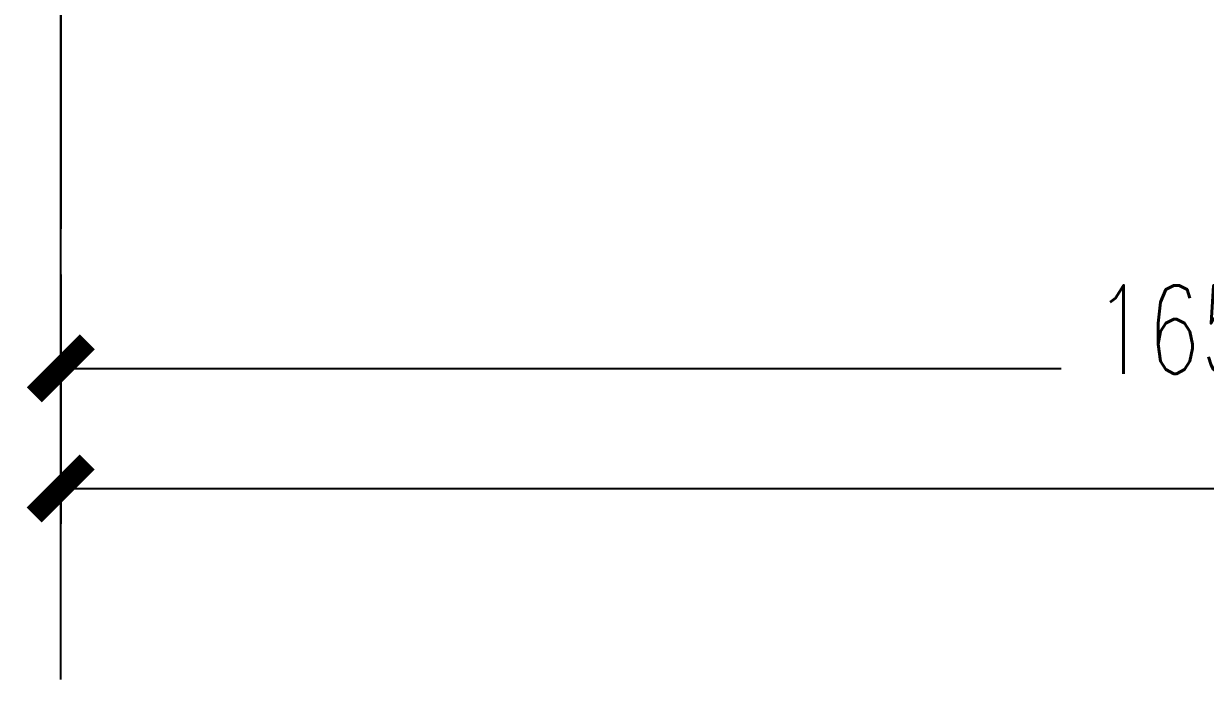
# Model space of a CAD drawing. Extents: x 220580 to 2027826, y -309201 to 71987.
# Drawn here: x 1044786 to 1053146, y -228168 to -223526 of the extents above; entities that cross this region are included whole.
import ezdxf

# ---------------------------------------------------------------- set-up
doc = ezdxf.new("R2010")
doc.units = 0
doc.linetypes.add('DOTE', pattern=[2.42, 2, -0.2, 0.02, -0.2])
doc.layers.add('A-AXIS-DOTE', color=14, linetype='DOTE')
doc.layers.add('DIM', color=173, linetype='Continuous')
doc.styles.add('DHTEXT-1', font='ROMANS.shx', dxfattribs={"width": 0.7, "bigfont": 'CHINESE.shx'})
doc.dimstyles.new('ZN250', dxfattribs={"dimscale": 250, "dimtxt": 2.5, "dimasz": 1.5, "dimexe": 1, "dimexo": 2, "dimgap": 0.9, "dimtad": 1, "dimdec": 0, "dimdsep": 46, "dimtxsty": 'DHTEXT-1', "dimblk": 'ARCHTICK', "dimcen": 2.5, "dimclrd": 173, "dimclre": 173, "dimclrt": 7, "dimazin": 2, "dimtfac": 1, "dimtdec": 0, "dimtix": 1, "dimtmove": 2, "dimatfit": 3, "dimfxl": 0, "dimarcsym": 0})

# ---------------------------------------------------------------- blocks, each defined once
blk = doc.blocks.new('23423wer-M')
at = {"layer": 'A-AXIS-DOTE', "color": 1}
blk.add_line((1667005.2, 543376.2), (1667005.2, 531171.5), dxfattribs=at)
blk = doc.blocks.new('_ArchTick')
at = {"color": 0, "linetype": 'ByBlock', "const_width": 0.4}
blk.add_lwpolyline([(-0.5, -0.5), (0.5, 0.5)], dxfattribs=at)
blk = doc.blocks.new('*D1066')
at = {"layer": 'Defpoints', "color": 0, "ltscale": 2500, "transparency": 16777216}
for p in [(0, -2825.4), (82500, -2825.4), (82500, -4461.8)]:
    blk.add_point(p, dxfattribs=at)
at = {"layer": 'DIM', "color": 173, "linetype": 'ByBlock', "lineweight": -2, "ltscale": 2500, "transparency": 16777216}
for p, q in [((0, -3325.4), (0, -4711.8)), ((82500, -3325.4), (82500, -4711.8)), ((0, -4461.8), (40045.8, -4461.8)), ((82500, -4461.8), (42454.2, -4461.8))]:
    blk.add_line(p, q, dxfattribs=at)
at = {"layer": 'DIM', "color": 173, "lineweight": -2, "ltscale": 2500, "transparency": 16777216, "xscale": 375, "yscale": 375, "zscale": 375, "rotation": 180}
blk.add_blockref('_ArchTick', (0, -4461.8), dxfattribs=at)
at = {"layer": 'DIM', "color": 173, "lineweight": -2, "ltscale": 2500, "transparency": 16777216, "xscale": 375, "yscale": 375, "zscale": 375}
blk.add_blockref('_ArchTick', (82500, -4461.8), dxfattribs=at)
at = {"layer": 'DIM', "color": 7, "ltscale": 2500, "transparency": 16777216, "insert": (41250, -4186.8), "char_height": 625, "attachment_point": 5, "style": 'DHTEXT-1'}
blk.add_mtext('82500', dxfattribs=at)
blk = doc.blocks.new('*D1076')
at = {"layer": 'Defpoints', "color": 0, "ltscale": 2500, "transparency": 16777216}
for p in [(0, -2447.5), (16500, -2447.5), (16500, -3611.8)]:
    blk.add_point(p, dxfattribs=at)
at = {"layer": 'DIM', "color": 173, "linetype": 'ByBlock', "lineweight": -2, "ltscale": 2500, "transparency": 16777216}
for p, q in [((0, -2947.5), (0, -3861.8)), ((16500, -2947.5), (16500, -3861.8)), ((0, -3611.8), (7077.1, -3611.8)), ((16500, -3611.8), (9422.9, -3611.8))]:
    blk.add_line(p, q, dxfattribs=at)
at = {"layer": 'DIM', "color": 173, "lineweight": -2, "ltscale": 2500, "transparency": 16777216, "xscale": 375, "yscale": 375, "zscale": 375, "rotation": 180}
blk.add_blockref('_ArchTick', (0, -3611.8), dxfattribs=at)
at = {"layer": 'DIM', "color": 173, "lineweight": -2, "ltscale": 2500, "transparency": 16777216, "xscale": 375, "yscale": 375, "zscale": 375}
blk.add_blockref('_ArchTick', (16500, -3611.8), dxfattribs=at)
at = {"layer": 'DIM', "color": 7, "ltscale": 2500, "transparency": 16777216, "insert": (8250, -3336.8), "char_height": 625, "attachment_point": 5, "style": 'DHTEXT-1'}
blk.add_mtext('16500', dxfattribs=at)
blk = doc.blocks.new('20250917080948')
at = {"layer": 'A-AXIS-DOTE', "ltscale": 2}
blk.add_line((0, -5813.6), (0, 21247.6), dxfattribs=at)
at = {"layer": 'DIM', "ltscale": 2500}
for base, p1, p2, picture, middle in [((16500, -3611.8), (0, -2447.5), (16500, -2447.5), '*D1076', (8250, -3336.8)), ((82500, -4461.8), (0, -2825.4), (82500, -2825.4), '*D1066', (41250, -4186.8))]:
    dim = blk.add_linear_dim(base=base, p1=p1, p2=p2, angle=360, dimstyle='ZN250', dxfattribs=at)
    dim.commit()
    dim.dimension.update_dxf_attribs({"geometry": picture, "text_midpoint": middle, "dimtype": 129})

msp = doc.modelspace()

# ---------------------------------------------------------------- linework, layer by layer
at = {"layer": 'A-AXIS-DOTE', "ltscale": 2}
msp.add_line((1045048.9, -228168.4), (1045048.9, -201107.2), dxfattribs=at)

# ---------------------------------------------------------------- block references
at = {"ltscale": 1000}
msp.add_blockref('20250917080948', (1045048.9, -222354.8), dxfattribs=at)
at = {"xscale": 1.35874988235309, "yscale": 1.35874988235309, "zscale": 1.35874988235309}
msp.add_blockref('23423wer-M', (-1219994.2, -946709.1), dxfattribs=at)

doc.saveas('drawing.dxf')
